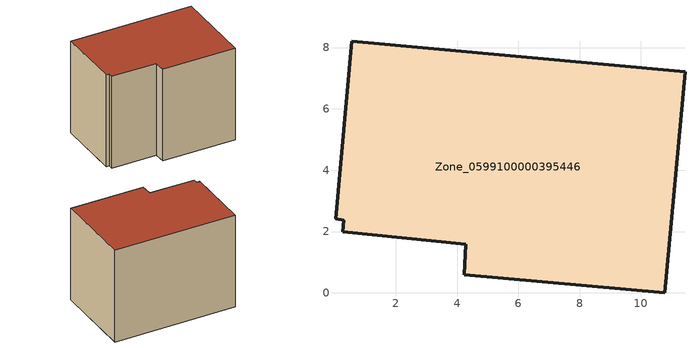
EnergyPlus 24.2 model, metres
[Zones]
Zone_0599100000395446
 floor ground (C_G): 0.27,1.99 0.3,2.37 0.04,2.41 0.56,8.21 11.44,7.22 10.78,0 4.23,0.59 4.29,1.58 z0
 wall outside (C_F): 4.23,0.59 10.78,0 11.44,7.22 0.56,8.21 0.04,2.41 0.3,2.37 0.27,1.99 4.29,1.58 4.23,0.59 z0:8.54
 roof outside (C_R): 0.3,2.37 0.27,1.99 4.29,1.58 4.23,0.59 10.78,0 11.44,7.22 0.56,8.21 0.04,2.41 z8.54
[BUILDING]
Pand.0599100000395446: North Axis=0; Terrain=City; Loads Convergence Tolerance Value=0.04; Temperature Convergence Tolerance Value=0.4; Solar Distribution=FullExterior; Maximum Number of Warmup Days=25; Minimum Number of Warmup Days=1
[Site:Location]
Rotterdam.The.Hague.AP_ZH_NLD Design_Conditions: Latitude=51.96; Longitude=4.45; Time Zone=1; Elevation=-4.5
[SITE:GROUNDTEMPERATURE:BUILDINGSURFACE]
18, 18, 18, 18, 18, 18, 18, 18, 18, 18, 18, 18
[MATERIAL] Thermal Absorptance=0.9; Solar Absorptance=0.7; Visible Absorptance=0.7
Name | Roughness | Thickness | Conductivity | Density | Specific Heat
G.TC.1992-2005 | MediumSmooth | 0.15 | 0.06 | 540 | 1210
F.TC.1992-2005 | Rough | 0.3 | 0.12 | 1920 | 840
R.TC.1992-2005 | MediumRough | 0.2 | 0.08 | 1500 | 1000
[CONSTRUCTION]
C_G: G.TC.1992-2005
C_F: F.TC.1992-2005
C_R: R.TC.1992-2005
[ZONE]
Zone_0599100000395446: Type=1; Multiplier=1; Ceiling Height=Autocalculate; Volume=Autocalculate; Floor Area=autocalculate; Part of Total Floor Area=Yes
[ZONEINFILTRATION:DESIGNFLOWRATE]
Infil_Zone_0599100000395446: Zone or ZoneList or Space or SpaceList=Zone_0599100000395446; Schedule=AlwaysOn; Design Flow Rate Calculation Method=Flow/Area; Flow Rate per Floor Area=0.0015; Constant Term Coefficient=1; Temperature Term Coefficient=0; Velocity Term Coefficient=0; Velocity Squared Term Coefficient=0
[HVACTEMPLATE:ZONE:IDEALLOADSAIRSYSTEM]
Zone_0599100000395446: Maximum Heating Supply Air Temperature=50; Minimum Cooling Supply Air Temperature=13; Maximum Heating Supply Air Humidity Ratio=0.0156; Minimum Cooling Supply Air Humidity Ratio=0.0077; Heating Limit=NoLimit; Cooling Limit=NoLimit; Dehumidification Control Type=ConstantSensibleHeatRatio; Cooling Sensible Heat Ratio=0.7; Dehumidification Setpoint=60; Humidification Control Type=None; Humidification Setpoint=30; Outdoor Air Method=None; Outdoor Air Flow Rate per Person=0.00944; Outdoor Air Flow Rate per Zone Floor Area=0; Outdoor Air Flow Rate per Zone=0; Demand Controlled Ventilation Type=None; Outdoor Air Economizer Type=NoEconomizer; Heat Recovery Type=None; Sensible Heat Recovery Effectiveness=0.7; Latent Heat Recovery Effectiveness=0.65
[ZONECONTROL:THERMOSTAT]
ThermostatControl_Zone_0599100000395446: Zone or ZoneList=Zone_0599100000395446; Control Type Schedule=DualSetpointControlType; Control 1=Thermostat_Zone_0599100000395446; Temperature Difference Between Cutout And Setpoint=0
[THERMOSTATSETPOINT:DUALSETPOINT]
Thermostat_Zone_0599100000395446: Heating Setpoint Temperature Schedule=HeatingSetpoint_Zone_0599100000395446; Cooling Setpoint Temperature Schedule=CoolingSetpoint_Zone_0599100000395446
[SCHEDULE:COMPACT]
HeatingSetpoint_Zone_0599100000395446: Through: 12/31, For: AllDays, Until: 24:00, 21
CoolingSetpoint_Zone_0599100000395446: Through: 12/31, For: AllDays, Until: 24:00, 24
DualSetpointControlType: Through: 12/31, For: AllDays, Until: 24:00, 4
AlwaysOn: Through: 12/31, For: AllDays, Until: 24:00, 1
